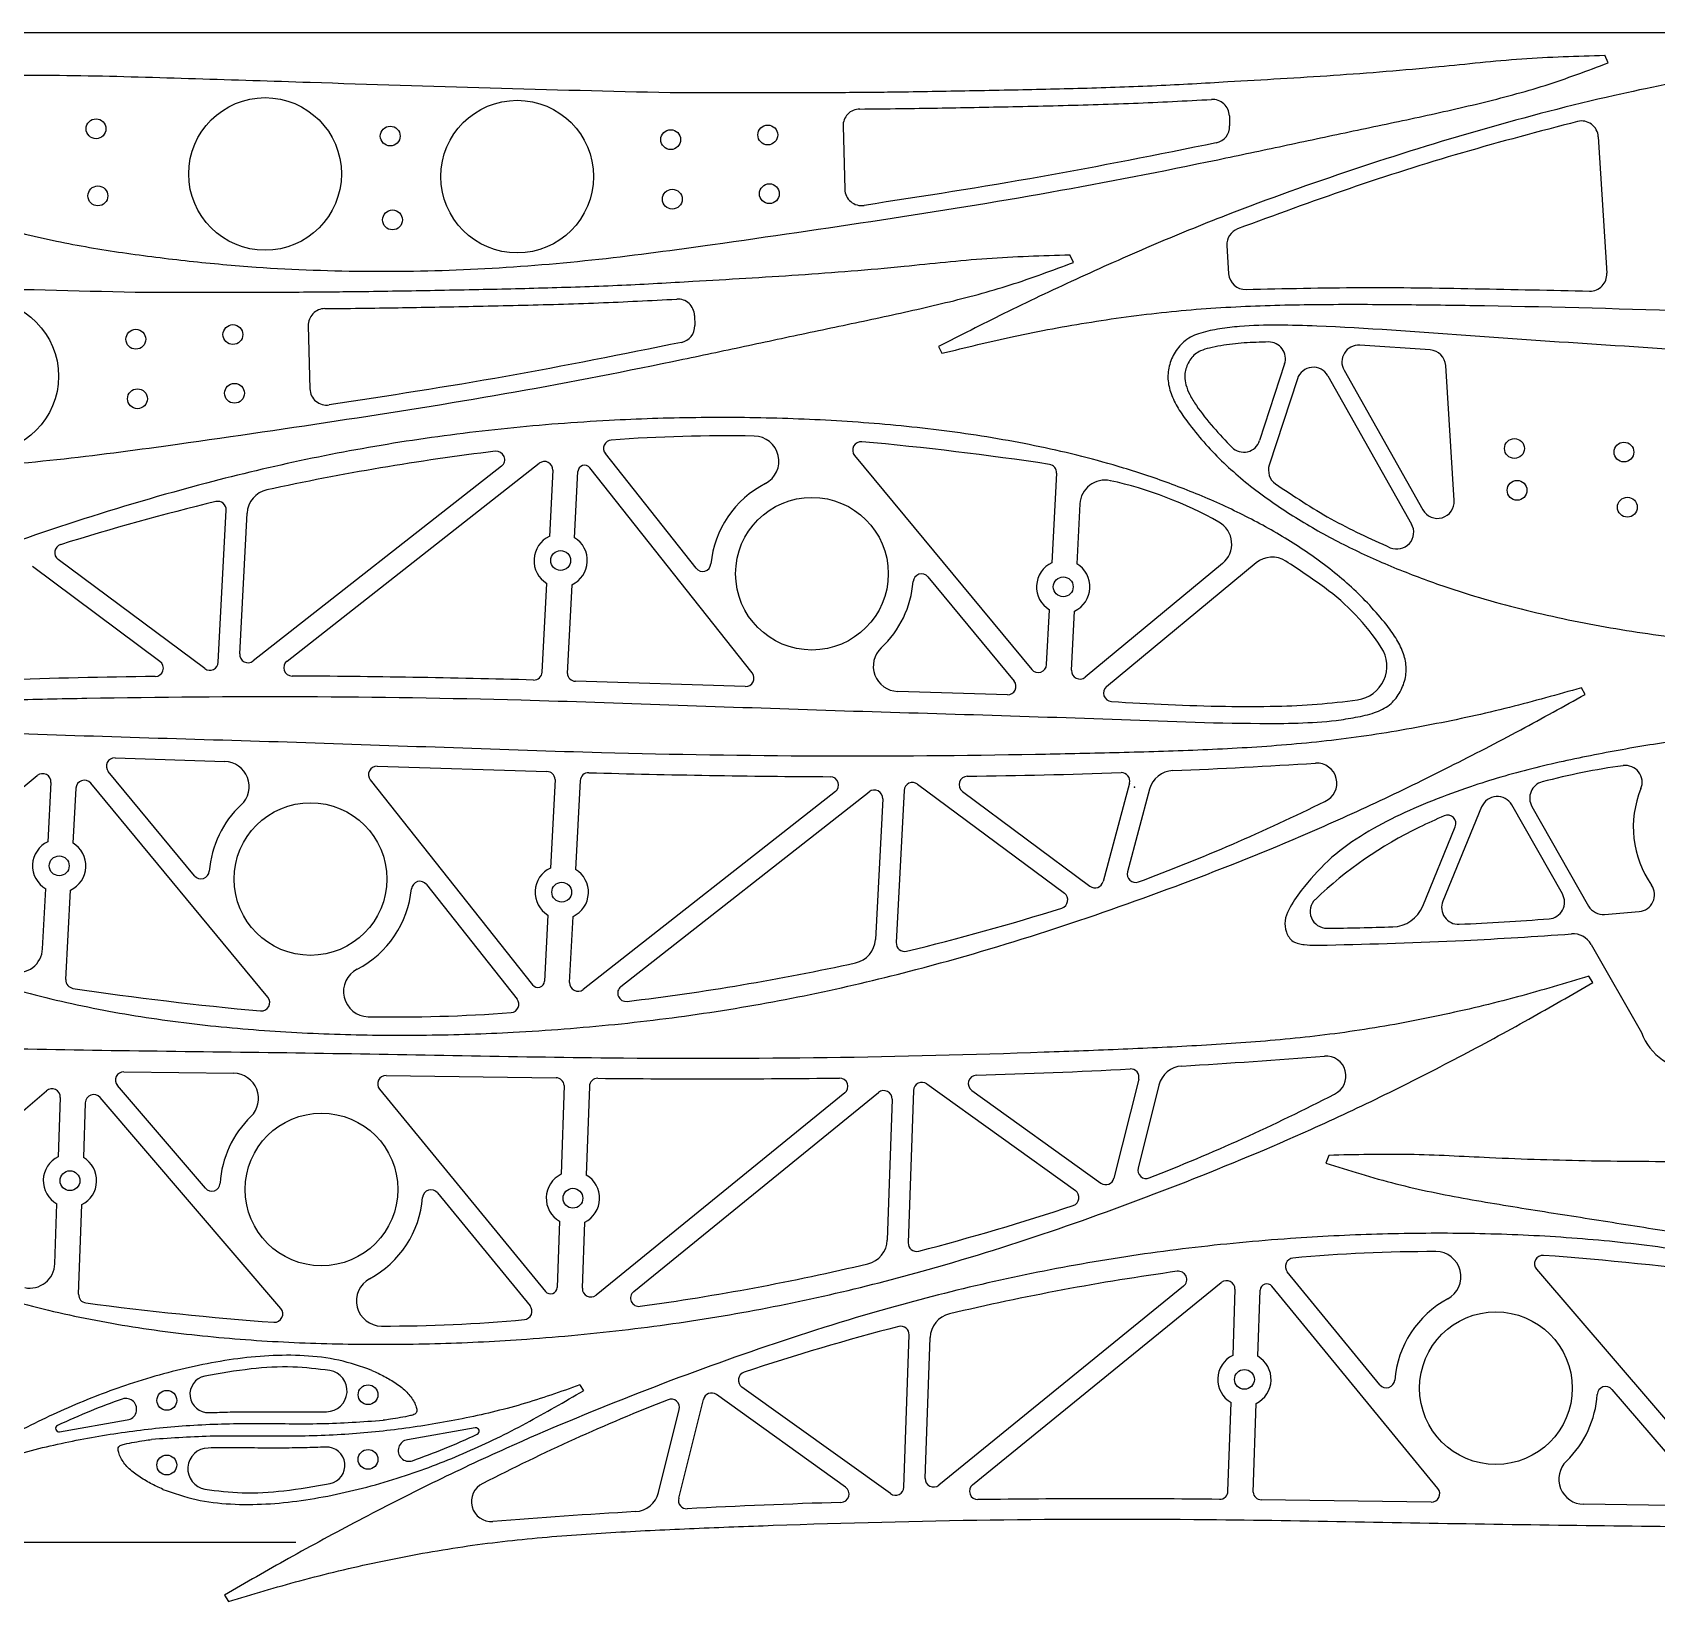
# Model space of a CAD drawing. Header units: inches. Extents: x -12 to 12, y -32.1 to 4.5.
# Drawn here: x -6.57 to 3.11, y -4.85 to 4.5 of the extents above; entities that cross this region are included whole.
import ezdxf

# ---------------------------------------------------------------- set-up
doc = ezdxf.new("R2010")
doc.units = ezdxf.units.IN
doc.header["$MEASUREMENT"] = 0
doc.header["$PDSIZE"] = -1

msp = doc.modelspace()

# ---------------------------------------------------------------- linework, layer by layer
at = {"color": 7, "linetype": 'Continuous'}
for p, q in [((-12, 4.5), (12, 4.5)), ((-12, 4.5), (12, 4.5)), ((-12, -4.5), (-5, -4.5))]:
    msp.add_line(p, q, dxfattribs=at)
at = {"color": 7, "linetype": 'Continuous', "lineweight": 25}
for p, q in [((2.8246, 4.3191), (2.8036, 4.3644)), ((0.5655, 4.0034), (0.5671, 3.9425)), ((-1.7374, 3.9409), (-1.7272, 3.5653)), ((2.7649, 3.8786), (2.8155, 3.0642)), ((0.5509, 3.2296), (0.5613, 3.0615)), ((-0.3638, 3.1291), (-0.3848, 3.1745)), ((-2.623, 2.8134), (-2.6213, 2.7525)), ((-4.9258, 2.751), (-4.9156, 2.3753)), ((-1.1689, 2.6271), (-1.1477, 2.5872)), ((1.7624, 2.6076), (1.3423, 2.6352)), ((0.8947, 2.5237), (0.7458, 2.0668)), ((0.9709, 2.4348), (0.8036, 1.9212)), ((1.1531, 2.4529), (1.6514, 1.5694)), ((1.2491, 2.4863), (1.7185, 1.654)), ((1.9054, 1.7093), (1.8553, 2.514)), ((-2.614, 1.3058), (-3.1543, 1.989)), ((-1.6685, 1.9781), (-0.6127, 0.7024)), ((-3.7735, 1.9142), (-5.2535, 0.7532)), ((-5.052, 0.7524), (-3.5485, 1.9318)), ((-3.4677, 1.8898), (-3.4883, 1.4958)), ((-3.3386, 1.4879), (-3.3179, 1.882)), ((-2.2794, 0.6813), (-3.2469, 1.9046)), ((-0.4645, 1.873), (-0.4925, 1.3387)), ((-5.4621, 0.745), (-5.4145, 1.6519)), ((-0.3259, 1.6891), (-0.3446, 1.3321)), ((-5.3343, 0.7951), (-5.2903, 1.6341)), ((-5.5418, 0.7075), (-6.417, 1.3586)), ((-5.8093, 0.7507), (-6.5694, 1.3161)), ((0.5254, 1.3346), (-0.294, 0.6564)), ((0.7249, 1.3375), (-0.1665, 0.5997)), ((-3.5307, 0.6868), (-3.503, 1.2156)), ((-3.381, 0.6789), (-3.3532, 1.2078)), ((-1.2313, 1.2539), (-0.7175, 0.633)), ((-0.5243, 0.7317), (-0.5071, 1.0586)), ((-0.3759, 0.6976), (-0.3573, 1.0508)), ((-2.3202, 0.6003), (-3.3326, 0.6322)), ((2.6865, 0.5537), (2.6639, 0.5928)), ((-0.7576, 0.5512), (-1.412, 0.5718)), ((-6.0774, 0.175), (-5.423, 0.1544)), ((-4.5149, 0.1258), (-3.5024, 0.094)), ((-7.3604, -0.6085), (-6.541, 0.0697)), ((-6.4592, 0.0286), (-6.4777, -0.3246)), ((-5.1666, -1.252), (-6.2223, 0.0237)), ((-5.6037, -0.5277), (-6.1175, 0.0931)), ((-4.5557, 0.0448), (-3.5881, -1.1784)), ((-3.4541, 0.0472), (-3.4818, -0.4816)), ((-3.3043, 0.0394), (-3.332, -0.4895)), ((-1.2932, 0.0186), (-0.418, -0.6324)), ((-0.0298, 0.0243), (-0.1875, -0.5628)), ((-6.3108, -0.0055), (-6.3279, -0.3325)), ((-1.7831, -0.0262), (-3.2866, -1.2056)), ((-3.0616, -1.188), (-1.5816, -0.027)), ((-1.5008, -0.069), (-1.5448, -0.908)), ((-1.373, -0.0189), (-1.4205, -0.9258)), ((-1.0258, -0.0245), (-0.2656, -0.59)), ((0.0899, -0.0119), (-0.0424, -0.5046)), ((2.0695, -0.1166), (1.8383, -0.679)), ((2.5507, -0.6353), (2.2488, -0.1052)), ((2.3691, -0.1142), (2.7072, -0.708)), ((1.718, -0.7085), (1.9125, -0.2355)), ((-4.2211, -0.5797), (-3.6807, -1.2629)), ((-6.5091, -0.9629), (-6.4904, -0.6059)), ((-6.3706, -1.1468), (-6.3426, -0.6126)), ((-3.4965, -0.7618), (-3.5171, -1.1558)), ((-3.3674, -1.1637), (-3.3467, -0.7696)), ((2.8023, -0.7582), (3.0085, -0.7412)), ((2.7225, -0.9372), (3.0218, -1.4628)), ((2.7316, -1.1647), (2.7083, -1.126)), ((-6.0244, -1.6963), (-5.3698, -1.7054)), ((-4.4613, -1.7182), (-3.4484, -1.7323)), ((0.0249, -1.7413), (-0.1225, -2.3312)), ((-7.2936, -2.502), (-6.4861, -1.8096)), ((-5.5385, -2.3906), (-6.0631, -1.7788)), ((-4.5006, -1.7998), (-3.5119, -3.006)), ((-3.3993, -1.7782), (-3.4177, -2.3075)), ((-3.2494, -1.7835), (-3.2678, -2.3127)), ((-1.7272, -1.8225), (-3.2099, -3.0279)), ((-2.9853, -3.0064), (-1.5257, -1.8198)), ((-1.3173, -1.808), (-1.349, -2.7156)), ((-1.2382, -1.7691), (-0.3518, -2.4048)), ((-0.9701, -1.8076), (-0.2002, -2.3597)), ((0.1452, -1.7755), (0.0215, -2.2704)), ((-6.4036, -1.8493), (-6.4159, -2.2028)), ((-6.2546, -1.8808), (-6.266, -2.208)), ((-5.0888, -3.1071), (-6.1667, -1.85)), ((-1.4442, -1.8603), (-1.4736, -2.7)), ((1.1584, -2.1946), (1.1398, -2.241)), ((-4.1552, -2.4184), (-3.603, -3.0921)), ((-6.4362, -2.8415), (-6.4237, -2.4843)), ((-6.2945, -3.023), (-6.2758, -2.4884)), ((-3.4275, -2.5878), (-3.4413, -2.9822)), ((-3.2914, -2.9874), (-3.2776, -2.5931)), ((1.4628, -3.5622), (0.9106, -2.8886)), ((2.3964, -2.8736), (3.4743, -4.1306)), ((0.2929, -2.9742), (-1.1666, -4.1609)), ((-0.9652, -4.1582), (0.5175, -2.9527)), ((0.599, -2.9933), (0.5852, -3.3876)), ((0.7352, -3.3928), (0.7489, -2.9985)), ((1.8083, -4.1808), (0.8195, -2.9746)), ((-1.3751, -4.1727), (-1.3434, -3.2651)), ((-1.2482, -4.1203), (-1.2188, -3.2807)), ((-3.3062, -3.5634), (-3.2853, -3.5976)), ((-1.4542, -4.2116), (-2.3406, -3.5759)), ((-2.7173, -4.2393), (-2.5699, -3.6495)), ((-1.7223, -4.1731), (-2.4922, -3.621)), ((0.557, -4.1972), (0.5755, -3.668)), ((0.7069, -4.2024), (0.7254, -3.6732)), ((2.8461, -3.5901), (3.3707, -4.2019)), ((-6.4075, -3.8426), (-6.0041, -3.7721)), ((-2.8376, -4.2052), (-2.7139, -3.7103)), ((-3.9302, -3.82), (-4.3336, -3.8905)), ((1.7689, -4.2625), (0.756, -4.2483)), ((3.332, -4.2844), (2.6774, -4.2752)), ((-5.4239, -4.816), (-5.4007, -4.8547))]:
    msp.add_line(p, q, dxfattribs=at)
for centre, radius in [((-5.1828, 3.6565), 0.455), ((-3.6799, 3.6406), 0.455), ((-6.1905, 3.9258), 0.0591), ((-4.4368, 3.8825), 0.0591), ((-2.7649, 3.8611), 0.0591), ((-2.1861, 3.8889), 0.0591), ((-6.1796, 3.5258), 0.0591), ((-2.1766, 3.5389), 0.0591), ((-2.7552, 3.5061), 0.0591), ((-4.4232, 3.3826), 0.0591), ((-6.8684, 2.4506), 0.455), ((-5.9533, 2.6711), 0.0591), ((-5.3746, 2.6989), 0.0591), ((-5.9436, 2.3161), 0.0591), ((-5.365, 2.3489), 0.0591), ((2.265, 2.0198), 0.0591), ((2.9176, 1.9984), 0.0591), ((2.2805, 1.7703), 0.0591), ((-1.9228, 1.2733), 0.455), ((2.938, 1.6697), 0.0591), ((-3.4208, 1.3518), 0.0591), ((-0.4249, 1.1948), 0.0591), ((-4.9122, -0.5471), 0.455), ((-6.4101, -0.4686), 0.0591), ((-3.4143, -0.6256), 0.0591), ((-4.8468, -2.3979), 0.455), ((-6.3459, -2.3456), 0.0591), ((-3.3477, -2.4503), 0.0591), ((2.1544, -3.5828), 0.455), ((0.6553, -3.5304), 0.0591), ((-4.5689, -3.6219), 0.0591), ((-5.7685, -3.6552), 0.0591), ((-4.5692, -4.0074), 0.0591), ((-5.7688, -4.0407), 0.0591)]:
    msp.add_circle(centre, radius, dxfattribs=at)
for centre, radius, start, end in [((0.4655, 4.0006), 0.1, 1.55767, 93.467), ((-1.6374, 3.9436), 0.1, 90.48577, 181.55767), ((2.6651, 3.8724), 0.1, 3.55767, 103.84989), ((0.4671, 3.9398), 0.1, 281.79526, 1.55767), ((-1.6272, 3.568), 0.1, 181.55767, 278.55829), ((0.6507, 3.2358), 0.1, 111.08123, 183.55767), ((0.6611, 3.0677), 0.1, 183.55767, 272.52301), ((2.7157, 3.058), 0.1, 268.48902, 3.55767), ((-2.7229, 2.8107), 0.1, 1.55767, 93.467), ((-4.8258, 2.7537), 0.1, 90.48577, 181.55767), ((-2.7213, 2.7498), 0.1, 281.79526, 1.55767), ((0.7996, 2.5547), 0.1, 341.95308, 90.81623), ((1.3362, 2.5354), 0.1, 86.48571, 209.4208), ((1.7555, 2.5078), 0.1, 3.55767, 86.09032), ((1.066, 2.4038), 0.1, 29.4208, 161.95308), ((-4.8156, 2.378), 0.1, 181.55767, 278.55829), ((-3.1151, 2.02), 0.05, 94.2698, 218.34319), ((-2.4347, -7.0933), 9.1887, 88.95343, 94.2698), ((-2.2696, 1.9439), 0.15, 297.34342, 88.95343), ((-1.63, 2.01), 0.05, 84.77734, 219.61133), ((-3.4094, -17.457), 19.5982, 81.48353, 84.77734), ((0.6507, 2.0978), 0.1, 225.28593, 341.95308), ((-2.0613, -12.4857), 14.594, 96.88305, 102.30873), ((-3.8043, 1.9535), 0.05, 308.11231, 96.88305), ((-3.5176, 1.8924), 0.05, 357, 128.11231), ((-3.2781, 1.8799), 0.0398, 38.34319, 177), ((-0.5144, 1.8756), 0.05, 357, 81.48353), ((0.8986, 1.8902), 0.1, 161.95308, 234.11256), ((-5.1405, 1.6263), 0.15, 102.30873, 177), ((-1.9228, 1.2733), 0.605, 117.34342, 174.42735), ((-0.1761, 1.6812), 0.15, 77.66776, 177), ((-0.6424, -0.4515), 2.333, 60.58525, 77.66776), ((-2.2254, -11.818), 13.9064, 103.51858, 107.47885), ((-5.4645, 1.6546), 0.05, 357, 103.51858), ((1.8056, 1.7031), 0.1, 209.4208, 3.55767), ((0.4298, 1.4502), 0.15, 309.61133, 60.58525), ((1.5643, 1.5203), 0.1, 246.72927, 29.4208), ((-3.4208, 1.3518), 0.1591, 115.13396, 238.86604), ((-3.4208, 1.3518), 0.1591, 295.13396, 58.86604), ((-6.3872, 1.3987), 0.05, 107.47885, 233.35489), ((0.8206, 1.2219), 0.15, 57.36439, 129.61133), ((-2.5748, 1.3369), 0.05, 218.34319, 354.42735), ((-1.2699, 1.222), 0.05, 39.61133, 175.50942), ((-0.4249, 1.1948), 0.1591, 115.13396, 238.86604), ((-0.4249, 1.1948), 0.1591, 295.13396, 59.69676), ((-1.5596, -2.4947), 4.5634, 53.84659, 57.36439), ((-1.9228, 1.2733), 0.605, 313.06674, 355.50942), ((0.3211, 0.0793), 1.3756, 33.27972, 53.84659), ((-5.2843, 0.7925), 0.05, 177, 308.11231), ((-1.4073, 0.7217), 0.15, 133.06674, 268.19777), ((1.3013, 0.7227), 0.203, 277.79018, 33.27972), ((-5.8391, 0.7105), 0.05, 270.72772, 53.35489), ((-5.512, 0.7476), 0.05, 233.35489, 357), ((-5.0211, 0.713), 0.05, 128.11231, 269.67771), ((-3.5807, 0.6894), 0.05, 268.44293, 357), ((-3.3311, 0.6822), 0.05, 183.69819, 268.19777), ((-2.3186, 0.6503), 0.05, 268.19777, 38.34319), ((-0.5742, 0.7343), 0.05, 219.61133, 357), ((-0.3259, 0.695), 0.05, 177, 309.61133), ((-5.3061, -41.2528), 41.9168, 90.72772, 91.98118), ((-5.3971, -66.1339), 66.798, 88.442931, 89.677712), ((-0.7561, 0.6011), 0.05, 268.19777, 39.61133), ((-0.1346, 0.5612), 0.05, 129.61133, 266.15369), ((0.7873, 14.2736), 13.7933, 266.15369, 268.97921), ((0.7497, 4.7548), 4.2727, 271.31572, 277.79018), ((0.6754, 7.9921), 7.5108, 268.97921, 271.31572), ((-6.079, 0.125), 0.05, 88.19777, 219.61133), ((-5.4278, 0.0045), 0.15, 313.06674, 88.19777), ((-4.5165, 0.0758), 0.05, 88.19777, 218.34319), ((0.2347, -0.0508), 0.15, 92.4029, 164.96939), ((-1.529, 41.979), 41.9168, 272.4029, 273.56782), ((1.0869, 0.0246), 0.1191, 294.0509, 93.56782), ((3.4766, -3.9289), 4.0966, 97.91427, 104.7963), ((2.9263, 0.0297), 0.1, 337.6697, 97.91427), ((-6.5091, 0.0312), 0.05, 357, 129.61133), ((-6.2608, -0.0082), 0.05, 39.61133, 177), ((-3.504, 0.044), 0.05, 3.69819, 88.19777), ((-3.2544, 0.0367), 0.05, 88.44293, 177), ((-1.4379, 66.86), 66.798, 268.442931, 269.677712), ((-1.814, 0.0131), 0.05, 308.11231, 89.67771), ((-1.3231, -0.0215), 0.05, 53.35489, 177), ((-0.9959, 0.0156), 0.05, 90.72772, 233.35489), ((-1.529, 41.979), 41.9168, 270.72772, 271.98118), ((-0.0781, 0.0373), 0.05, 344.96939, 91.98118), ((2.456, -0.0648), 0.1, 104.7963, 209.65542), ((-1.5507, -0.0664), 0.05, 357, 128.11231), ((-4.0881, 10.4863), 11.7908, 290.40772, 296.29706), ((2.1619, -0.1547), 0.1, 29.65542, 157.65542), ((3.5785, -0.2382), 0.605, 157.6697, 214.90136), ((-4.9122, -0.5471), 0.605, 133.06674, 175.50942), ((3.4766, -3.9289), 4.0966, 113.45093, 115.72186), ((1.8662, -0.2165), 0.05, 337.65542, 113.45093), ((2.7458, -2.4118), 2.4127, 115.72186, 133.73009), ((-6.4101, -0.4686), 0.1591, 115.13396, 239.69676), ((-6.4101, -0.4686), 0.1591, 295.13396, 58.86604), ((-3.4143, -0.6256), 0.1591, 115.13396, 238.86604), ((-5.5652, -0.4958), 0.05, 219.61133, 355.50942), ((-4.2603, -0.6107), 0.05, 38.34319, 174.42735), ((-3.4143, -0.6256), 0.1591, 295.13396, 58.86604), ((-0.2358, -0.5499), 0.05, 233.35489, 344.96939), ((0.0059, -0.5176), 0.05, 164.96939, 290.40772), ((-4.9122, -0.5471), 0.605, 297.34342, 354.42735), ((-0.4479, -0.6725), 0.05, 287.47885, 53.35489), ((1.1471, -0.7406), 0.1, 133.73009, 270.69313), ((2.4638, -0.6848), 0.1, 274.16207, 29.65542), ((3.0003, -0.6415), 0.1, 274.72006, 34.90136), ((-4.6097, 12.5441), 13.9064, 283.51858, 287.47885), ((1.5331, -0.6325), 0.2, 271.71698, 337.65542), ((1.9308, -0.717), 0.1, 157.65542, 272.75668), ((2.7941, -0.6586), 0.1, 209.65542, 274.72006), ((0.8838, 21.0273), 21.8695, 270.69313, 271.71698), ((0.8838, 21.0273), 21.8695, 272.75668, 274.16207), ((-6.6589, -0.9551), 0.15, 257.66776, 357), ((-1.6946, -0.9001), 0.15, 282.30873, 357), ((-1.3706, -0.9284), 0.05, 177, 283.51858), ((2.6139, -0.999), 0.125, 29.65542, 94.31231), ((-4.7737, 13.2119), 14.594, 276.88305, 282.30873), ((-6.3207, -1.1494), 0.05, 177, 261.48353), ((-4.5654, -1.2178), 0.15, 117.34342, 268.95343), ((-3.5569, -1.1537), 0.0398, 218.34319, 357), ((-3.4257, 18.1832), 19.5982, 261.48353, 264.77734), ((-5.2051, -1.2838), 0.05, 264.77734, 39.61133), ((-3.3174, -1.1663), 0.05, 177, 308.11231), ((-3.0307, -1.2274), 0.05, 128.11231, 276.88305), ((-4.4003, 7.8194), 9.1887, 268.95343, 274.2698), ((-3.7199, -1.2939), 0.05, 274.2698, 38.34319), ((3.3435, -1.3435), 0.3431, 200.34458, 339.65542), ((-2.2062, 40.1808), 41.9168, 273.4029, 274.56782), ((1.1415, -1.7216), 0.1191, 295.0509, 94.56782), ((-6.0251, -1.7463), 0.05, 89.19777, 220.61133), ((-5.3719, -1.8554), 0.15, 314.06674, 89.19777), ((-4.462, -1.7681), 0.05, 89.19777, 219.34319), ((-3.4491, -1.7823), 0.05, 4.69819, 89.19777), ((-3.1994, -1.7852), 0.05, 89.44293, 178), ((-2.5495, 65.0596), 66.798, 269.442931, 270.677712), ((-1.7588, -1.7837), 0.05, 309.11231, 90.67771), ((-0.9409, -1.7669), 0.05, 91.72772, 234.35489), ((-2.2062, 40.1808), 41.9168, 271.72772, 272.98118), ((-0.0236, -1.7292), 0.05, 345.96939, 92.98118), ((0.2907, -1.8118), 0.15, 93.4029, 165.96939), ((-6.4535, -1.8476), 0.05, 358, 130.61133), ((-6.2046, -1.8826), 0.05, 40.61133, 178), ((-1.4942, -1.8586), 0.05, 358, 129.11231), ((-1.2674, -1.8097), 0.05, 54.35489, 178), ((-4.2154, 8.6482), 11.7908, 291.40772, 297.29706), ((-4.8468, -2.3979), 0.605, 134.06674, 176.50942), ((-6.3459, -2.3456), 0.1591, 116.13396, 240.69676), ((-6.3459, -2.3456), 0.1591, 296.13396, 59.86604), ((-3.3477, -2.4503), 0.1591, 116.13396, 239.86604), ((-3.3477, -2.4503), 0.1591, 296.13396, 59.86604), ((0.07, -2.2825), 0.05, 165.96939, 291.40772), ((-5.5006, -2.358), 0.05, 220.61133, 356.50942), ((-4.1939, -2.4501), 0.05, 39.34319, 175.42735), ((-0.3809, -2.4454), 0.05, 288.47885, 54.35489), ((-0.171, -2.3191), 0.05, 234.35489, 345.96939), ((-4.8468, -2.3979), 0.605, 298.34342, 355.42735), ((-4.7728, 10.6966), 13.9064, 284.51858, 288.47885), ((-1.6235, -2.6947), 0.15, 283.30873, 358), ((-1.2991, -2.7173), 0.05, 178, 284.51858), ((0.9493, -2.8569), 0.05, 95.2698, 219.34319), ((1.7886, -11.957), 9.1887, 89.95343, 95.2698), ((1.7959, -2.9183), 0.15, 298.34342, 89.95343), ((2.4344, -2.841), 0.05, 85.77734, 220.61133), ((0.995, -22.3362), 19.5982, 82.48353, 85.77734), ((-6.5861, -2.8363), 0.15, 258.66776, 358), ((-4.9485, 11.3614), 14.594, 277.88305, 283.30873), ((2.2561, -17.3421), 14.594, 97.88305, 103.30873), ((0.2613, -2.9355), 0.05, 309.11231, 97.88305), ((-4.4883, -3.0624), 0.15, 118.34342, 269.95343), ((-3.4811, -2.9808), 0.0398, 219.34319, 358), ((-3.2414, -2.9891), 0.05, 178, 309.11231), ((0.549, -2.9915), 0.05, 358, 129.11231), ((0.7887, -2.9999), 0.0398, 39.34319, 178), ((-6.2445, -3.0247), 0.05, 178, 262.48353), ((-3.6874, 16.3555), 19.5982, 262.48353, 265.77734), ((-3.6416, -3.1238), 0.05, 275.2698, 39.34319), ((-2.9537, -3.0452), 0.05, 129.11231, 277.88305), ((2.1544, -3.5828), 0.605, 118.34342, 175.42735), ((-5.1268, -3.1396), 0.05, 265.77734, 40.61133), ((-4.481, 5.9763), 9.1887, 269.95343, 275.2698), ((-1.0689, -3.2859), 0.15, 103.30873, 178), ((2.0804, -16.6773), 13.9064, 104.51858, 108.47885), ((-1.3933, -3.2633), 0.05, 358, 104.51858), ((0.6553, -3.5304), 0.1591, 116.13396, 239.86604), ((-4.8179, -3.5993), 0.1238, 270.92846, 80.05933), ((0.6553, -3.5304), 0.1591, 296.13396, 59.86604), ((-5.5211, -3.6188), 0.1097, 101.47849, 272.41313), ((-2.3115, -3.5353), 0.05, 108.47885, 234.35489), ((1.5015, -3.5305), 0.05, 219.34319, 355.42735), ((2.8082, -3.6226), 0.05, 40.61133, 176.50942), ((-6.0128, -3.7082), 0.0645, 277.73853, 109.33972), ((1.523, -14.6289), 11.7908, 111.40772, 117.29706), ((-2.7624, -3.6981), 0.05, 345.96939, 111.40772), ((-2.5214, -3.6616), 0.05, 54.35489, 165.96939), ((2.1544, -3.5828), 0.605, 314.06674, 356.50942), ((-6.4117, -3.823), 0.02, 114.86519, 282.15589), ((-3.926, -3.8395), 0.02, 294.86519, 102.15589), ((-5.5198, -4.0632), 0.1238, 90.92846, 260.05933), ((-4.8166, -4.0438), 0.1097, 281.47849, 92.41313), ((-4.3249, -3.9544), 0.0645, 97.73853, 289.33972), ((2.6795, -4.1252), 0.15, 134.06674, 269.19777), ((-3.8339, -4.259), 0.1191, 115.0509, 274.56782), ((-1.1982, -4.1221), 0.05, 178, 309.11231), ((-0.9336, -4.197), 0.05, 129.11231, 270.67771), ((-2.9831, -4.1688), 0.15, 273.4029, 345.96939), ((-2.6688, -4.2514), 0.05, 165.96939, 272.98118), ((-1.7514, -4.2137), 0.05, 271.72772, 54.35489), ((-1.425, -4.1709), 0.05, 234.35489, 358), ((-0.1429, -71.0403), 66.798, 89.442931, 90.677712), ((0.507, -4.1954), 0.05, 269.44293, 358), ((0.7567, -4.1983), 0.05, 184.69819, 269.19777), ((1.7696, -4.2125), 0.05, 269.19777, 39.34319), ((-0.4862, -46.1614), 41.9168, 93.4029, 94.56782), ((-0.4862, -46.1614), 41.9168, 91.72772, 92.98118)]:
    msp.add_arc(centre, radius, start, end, dxfattribs=at)
for points, knots in [([(-1.1477, 2.5872), (-1.0056, 2.6221), (-0.7109, 2.6944), (-0.2544, 2.7779), (0.2168, 2.8414), (0.6894, 2.8725), (1.1568, 2.8807), (1.6219, 2.8783), (2.3592, 2.8685), (3.3689, 2.8424), (4.5196, 2.7848), (5.5388, 2.7146), (6.4282, 2.6509), (7.3179, 2.5941), (8.207, 2.5346), (8.8765, 2.4832), (9.3268, 2.4691), (9.5205, 2.4735), (9.6744, 2.4922), (9.7853, 2.5127), (9.8824, 2.5551), (9.9446, 2.6301), (9.981, 2.7133), (9.9882, 2.8046), (9.963, 2.894), (9.9171, 2.9806), (9.8171, 3.1189), (9.6563, 3.2983), (9.4173, 3.4937), (9.1588, 3.6624), (8.8856, 3.8082), (8.6019, 3.9334), (8.2473, 4.0636), (7.8183, 4.1846), (7.315, 4.2855), (6.8057, 4.3551), (6.2932, 4.3987), (5.779, 4.4199), (5.2337, 4.4199), (4.6583, 4.3948), (4.0545, 4.3382), (3.4547, 4.2494), (2.7937, 4.1155), (2.0758, 3.9289), (1.3048, 3.6879), (0.6458, 3.4535), (0.0958, 3.229), (-0.346, 3.0315), (-0.7687, 2.8314), (-1.0393, 2.6932), (-1.1689, 2.6271)], [0, 0, 0, 0, 0.018826, 0.039038, 0.059694, 0.079976, 0.099943, 0.119841, 0.139819, 0.194838, 0.2498, 0.288066, 0.326302, 0.36454, 0.402791, 0.440974, 0.450927, 0.460763, 0.465859, 0.470866, 0.475275, 0.479136, 0.483093, 0.486825, 0.490659, 0.494882, 0.499387, 0.512591, 0.525744, 0.539003, 0.552254, 0.565554, 0.578871, 0.600836, 0.622839, 0.644878, 0.666941, 0.689013, 0.711081, 0.737094, 0.763097, 0.789082, 0.815088, 0.849843, 0.88448, 0.919011, 0.939821, 0.960907, 0.981274, 1, 1, 1, 1]), ([(0.5559, 4.2069), (0.7659, 4.2189), (1.1859, 4.2429), (1.7701, 4.2888), (2.3078, 4.35), (2.6383, 4.3596), (2.8036, 4.3644)], [0, 0, 0, 0, 0.2800128, 0.5600038, 0.7800057, 1, 1, 1, 1]), ([(-7.7842, 3.8978), (-7.7348, 3.8442), (-7.636, 3.7368), (-7.4547, 3.6125), (-7.2601, 3.5127), (-7.0567, 3.4322), (-6.8496, 3.3623), (-6.6393, 3.3033), (-6.3673, 3.241), (-6.0322, 3.1846), (-5.6349, 3.1352), (-5.1426, 3.09), (-4.5544, 3.0699), (-3.8722, 3.0856), (-3.1921, 3.1428), (-2.405, 3.2502), (-1.5081, 3.3814), (-0.5022, 3.5416), (0.295, 3.6983), (0.888, 3.8242), (1.2795, 3.9082), (1.6717, 3.9896), (2.0625, 4.0766), (2.45, 4.1783), (2.6997, 4.2721), (2.8246, 4.3191)], [0, 0, 0, 0, 0.019985, 0.039991, 0.059992, 0.080036, 0.100054, 0.120049, 0.140039, 0.176715, 0.213405, 0.250064, 0.31255, 0.375056, 0.437529, 0.500033, 0.593361, 0.686689, 0.779968, 0.816622, 0.853304, 0.890023, 0.926723, 0.96335, 1, 1, 1, 1]), ([(-7.6464, 4.2312), (-7.4187, 4.2365), (-6.9634, 4.2471), (-6.2801, 4.2462), (-5.5972, 4.2254), (-4.7842, 4.1991), (-3.8413, 4.1678), (-3.1258, 4.1507), (-2.768, 4.1422)], [0, 0, 0, 0, 0.140006, 0.279996, 0.419999, 0.560002, 0.780006, 1, 1, 1, 1]), ([(-2.768, 4.1422), (-2.6652, 4.1419), (-2.4739, 4.1414), (-2.2061, 4.1412), (-1.9748, 4.1417), (-1.7736, 4.1426), (-1.5963, 4.1439), (-1.4098, 4.146), (-1.2073, 4.149), (-0.9791, 4.1532), (-0.6804, 4.1588), (-0.3083, 4.1676), (0.1266, 4.1816), (0.415, 4.1986), (0.5559, 4.2069)], [0, 0, 0, 0, 0.0927393, 0.1726418, 0.2415899, 0.3014662, 0.3541532, 0.4015332, 0.4697927, 0.5368781, 0.6074088, 0.7393772, 0.8727124, 1, 1, 1, 1]), ([(-1.6383, 4.0436), (-1.5571, 4.0444), (-1.4025, 4.046), (-1.1748, 4.0496), (-0.9515, 4.0536), (-0.7218, 4.058), (-0.4054, 4.0651), (-0.0106, 4.076), (0.3042, 4.0924), (0.4594, 4.1005)], [0, 0, 0, 0, 0.116078, 0.220989, 0.325492, 0.435412, 0.549399, 0.777795, 1, 1, 1, 1]), ([(2.6411, 3.9695), (2.4119, 3.9092), (1.9542, 3.7887), (1.2784, 3.5737), (0.8357, 3.4106), (0.6147, 3.3291)], [0, 0, 0, 0, 0.3344125, 0.6677053, 1, 1, 1, 1]), ([(0.4876, 3.8419), (0.1392, 3.7717), (-0.5579, 3.6313), (-1.2607, 3.5232), (-1.6123, 3.4691)], [0, 0, 0, 0, 0.499724, 1, 1, 1, 1]), ([(-10.9726, 2.7079), (-10.9233, 2.6542), (-10.8244, 2.5468), (-10.6431, 2.4226), (-10.4485, 2.3228), (-10.2451, 2.2422), (-10.038, 2.1723), (-9.8277, 2.1134), (-9.5558, 2.051), (-9.2206, 1.9946), (-8.8233, 1.9452), (-8.3311, 1.9001), (-7.7428, 1.8799), (-7.0606, 1.8957), (-6.3805, 1.9529), (-5.5934, 2.0602), (-4.6965, 2.1915), (-3.6906, 2.3517), (-2.8934, 2.5083), (-2.3004, 2.6343), (-1.909, 2.7183), (-1.5167, 2.7996), (-1.126, 2.8866), (-0.7385, 2.9884), (-0.4887, 3.0822), (-0.3638, 3.1291)], [0, 0, 0, 0, 0.019985, 0.039991, 0.059992, 0.080036, 0.100054, 0.120049, 0.140039, 0.176715, 0.213405, 0.250064, 0.31255, 0.375056, 0.437529, 0.500033, 0.593361, 0.686689, 0.779968, 0.816622, 0.853304, 0.890023, 0.926723, 0.96335, 1, 1, 1, 1]), ([(-2.6326, 3.0169), (-2.4226, 3.0289), (-2.0025, 3.053), (-1.4184, 3.0988), (-0.8806, 3.16), (-0.5501, 3.1697), (-0.3848, 3.1745)], [0, 0, 0, 0, 0.2800128, 0.5600038, 0.7800057, 1, 1, 1, 1]), ([(-10.8348, 3.0412), (-10.6071, 3.0465), (-10.1518, 3.0572), (-9.4685, 3.0563), (-8.7856, 3.0355), (-7.9727, 3.0091), (-7.0297, 2.9778), (-6.3142, 2.9607), (-5.9564, 2.9522)], [0, 0, 0, 0, 0.140006, 0.279996, 0.419999, 0.560002, 0.780006, 1, 1, 1, 1]), ([(-5.9564, 2.9522), (-5.8536, 2.9519), (-5.6623, 2.9514), (-5.3945, 2.9513), (-5.1632, 2.9517), (-4.962, 2.9526), (-4.7848, 2.954), (-4.5982, 2.956), (-4.3957, 2.9591), (-4.1676, 2.9632), (-3.8688, 2.9688), (-3.4967, 2.9776), (-3.0618, 2.9916), (-2.7734, 3.0086), (-2.6326, 3.0169)], [0, 0, 0, 0, 0.0927393, 0.1726418, 0.2415899, 0.3014662, 0.3541532, 0.4015332, 0.4697927, 0.5368781, 0.6074088, 0.7393772, 0.8727124, 1, 1, 1, 1]), ([(-4.8267, 2.8537), (-4.7455, 2.8545), (-4.5909, 2.856), (-4.3632, 2.8596), (-4.1399, 2.8637), (-3.9102, 2.868), (-3.5939, 2.8752), (-3.199, 2.886), (-2.8842, 2.9024), (-2.729, 2.9105)], [0, 0, 0, 0, 0.116078, 0.220989, 0.325492, 0.435412, 0.549399, 0.777795, 1, 1, 1, 1]), ([(0.6655, 2.9678), (0.8935, 2.9731), (1.3484, 2.9835), (2.031, 2.9734), (2.4855, 2.9632), (2.7131, 2.958)], [0, 0, 0, 0, 0.334001, 0.666514, 1, 1, 1, 1]), ([(11.3312, 2.639), (11.189, 2.6041), (10.8944, 2.5318), (10.4378, 2.4483), (9.9666, 2.3848), (9.494, 2.3537), (9.0266, 2.3455), (8.5616, 2.348), (7.8242, 2.3577), (6.8145, 2.3838), (5.6638, 2.4414), (4.6446, 2.5116), (3.7553, 2.5753), (2.8655, 2.6321), (1.9765, 2.6916), (1.3069, 2.7431), (0.8566, 2.7571), (0.663, 2.7527), (0.509, 2.734), (0.3982, 2.7135), (0.3011, 2.6711), (0.2388, 2.5962), (0.2024, 2.5129), (0.1953, 2.4216), (0.2204, 2.3322), (0.2663, 2.2456), (0.3663, 2.1073), (0.5271, 1.928), (0.7661, 1.7325), (1.0246, 1.5638), (1.2979, 1.418), (1.5815, 1.2928), (1.9361, 1.1626), (2.3651, 1.0416), (2.8685, 0.9407), (3.3777, 0.8711), (3.8903, 0.8275), (4.4044, 0.8064), (4.9497, 0.8063), (5.5251, 0.8314), (6.1289, 0.888), (6.7287, 0.9769), (7.3897, 1.1107), (8.1076, 1.2973), (8.8786, 1.5383), (9.5376, 1.7727), (10.0877, 1.9972), (10.5294, 2.1948), (10.9521, 2.3949), (11.2227, 2.533), (11.3523, 2.5992)], [0, 0, 0, 0, 0.018826, 0.039038, 0.059694, 0.079976, 0.099943, 0.119841, 0.139819, 0.194838, 0.2498, 0.288066, 0.326302, 0.36454, 0.402791, 0.440974, 0.450927, 0.460763, 0.465859, 0.470866, 0.475275, 0.479136, 0.483093, 0.486825, 0.490659, 0.494882, 0.499387, 0.512591, 0.525744, 0.539003, 0.552254, 0.565554, 0.578871, 0.600836, 0.622839, 0.644878, 0.666941, 0.689013, 0.711081, 0.737094, 0.763097, 0.789082, 0.815088, 0.849843, 0.88448, 0.919011, 0.939821, 0.960907, 0.981274, 1, 1, 1, 1]), ([(-2.7008, 2.6519), (-3.0492, 2.5817), (-3.7463, 2.4413), (-4.4491, 2.3332), (-4.8007, 2.2791)], [0, 0, 0, 0, 0.499724, 1, 1, 1, 1]), ([(0.7982, 2.6547), (0.7499, 2.6534), (0.6551, 2.6509), (0.5374, 2.6376), (0.451, 2.6203), (0.3984, 2.6059), (0.3493, 2.5766), (0.3128, 2.5228), (0.2947, 2.4568), (0.3057, 2.3947), (0.33, 2.3366), (0.3836, 2.2499), (0.4679, 2.1447), (0.5432, 2.0657), (0.5804, 2.0267)], [0, 0, 0, 0, 0.130145, 0.255615, 0.318535, 0.367812, 0.401711, 0.470426, 0.536899, 0.580914, 0.637497, 0.705891, 0.854893, 1, 1, 1, 1]), ([(-9.499, 0.1334), (-9.3568, 0.1736), (-9.0618, 0.2569), (-8.604, 0.357), (-8.1307, 0.4369), (-7.6551, 0.484), (-7.1839, 0.5079), (-6.7146, 0.5216), (-5.9703, 0.5374), (-4.9507, 0.5461), (-3.794, 0.5273), (-2.7757, 0.4923), (-1.8949, 0.4604), (-1.0139, 0.435), (-0.1336, 0.4067), (0.5297, 0.3791), (0.975, 0.3809), (1.1661, 0.3921), (1.3177, 0.4156), (1.4267, 0.4397), (1.5218, 0.4835), (1.5823, 0.5585), (1.6168, 0.6414), (1.6235, 0.7316), (1.5979, 0.8194), (1.5514, 0.9037), (1.4494, 1.0379), (1.2852, 1.2103), (1.0438, 1.3972), (0.7837, 1.5565), (0.5097, 1.693), (0.2259, 1.8086), (-0.1305, 1.928), (-0.5629, 2.0364), (-1.0708, 2.1221), (-1.5837, 2.1756), (-2.0991, 2.2027), (-2.6155, 2.207), (-3.1624, 2.189), (-3.7386, 2.1447), (-4.3422, 2.0678), (-4.9408, 1.9587), (-5.5991, 1.8022), (-6.3127, 1.5905), (-7.0776, 1.3223), (-7.7304, 1.0644), (-8.2741, 0.8203), (-8.7102, 0.6068), (-9.1273, 0.3914), (-9.3939, 0.2434), (-9.5215, 0.1724)], [0, 0, 0, 0, 0.019014, 0.039431, 0.060281, 0.080741, 0.100891, 0.120982, 0.141155, 0.196696, 0.252182, 0.290008, 0.327804, 0.365604, 0.403417, 0.441161, 0.450998, 0.460722, 0.465759, 0.470718, 0.475093, 0.478893, 0.482815, 0.486517, 0.490278, 0.494416, 0.498849, 0.511934, 0.524918, 0.538028, 0.551123, 0.564269, 0.577431, 0.599469, 0.621546, 0.643658, 0.665796, 0.687944, 0.710087, 0.736189, 0.762282, 0.788356, 0.81445, 0.849323, 0.884083, 0.918729, 0.939605, 0.960764, 0.981206, 1, 1, 1, 1]), ([(0.84, 1.8092), (0.9485, 1.7367), (1.1663, 1.5909), (1.4049, 1.4827), (1.5247, 1.4284)], [0, 0, 0, 0, 0.497934, 1, 1, 1, 1]), ([(2.6639, 0.5928), (2.5217, 0.5526), (2.2268, 0.4692), (1.7689, 0.3691), (1.2956, 0.2892), (0.82, 0.2422), (0.3489, 0.2182), (-0.1204, 0.2046), (-0.8648, 0.1888), (-1.8844, 0.18), (-3.0411, 0.1989), (-4.0593, 0.2339), (-4.9402, 0.2658), (-5.8211, 0.2912), (-6.7015, 0.3194), (-7.3647, 0.3471), (-7.8101, 0.3452), (-8.0012, 0.3341), (-8.1528, 0.3105), (-8.2617, 0.2864), (-8.3569, 0.2427), (-8.4173, 0.1676), (-8.4519, 0.0847), (-8.4585, -0.0054), (-8.433, -0.0933), (-8.3865, -0.1776), (-8.2845, -0.3117), (-8.1202, -0.4841), (-7.8789, -0.6711), (-7.6188, -0.8304), (-7.3447, -0.9668), (-7.0609, -1.0824), (-6.7045, -1.2019), (-6.2722, -1.3102), (-5.7643, -1.3959), (-5.2514, -1.4495), (-4.7359, -1.4766), (-4.2196, -1.4809), (-3.6727, -1.4628), (-3.0965, -1.4185), (-2.4928, -1.3417), (-1.8942, -1.2325), (-1.2359, -1.076), (-0.5223, -0.8644), (0.2426, -0.5961), (0.8953, -0.3383), (1.4391, -0.0942), (1.8752, 0.1193), (2.2922, 0.3348), (2.5588, 0.4828), (2.6865, 0.5537)], [0, 0, 0, 0, 0.0190136, 0.0394312, 0.0602808, 0.0807415, 0.1008912, 0.1209816, 0.1411549, 0.1966957, 0.252182, 0.2900078, 0.3278043, 0.3656045, 0.403417, 0.4411609, 0.4509985, 0.4607219, 0.4657594, 0.4707177, 0.4750933, 0.4788933, 0.4828154, 0.4865168, 0.4902777, 0.4944158, 0.4988488, 0.5119336, 0.5249184, 0.5380279, 0.5511231, 0.5642686, 0.5774308, 0.599469, 0.6215456, 0.6436577, 0.6657956, 0.6879436, 0.7100872, 0.7361887, 0.7622818, 0.7883559, 0.8144502, 0.8493234, 0.8840833, 0.9187288, 0.9396047, 0.9607638, 0.9812062, 1, 1, 1, 1]), ([(11.6096, -0.4807), (11.4707, -0.4371), (11.193, -0.3499), (10.7642, -0.2651), (10.3331, -0.1955), (9.9013, -0.1284), (9.4701, -0.0592), (9.0389, 0.0077), (8.3549, 0.1063), (7.4149, 0.2125), (6.3917, 0.3079), (5.5396, 0.379), (4.8574, 0.4005), (4.1753, 0.3806), (3.595, 0.3302), (3.1178, 0.2616), (2.7414, 0.1954), (2.3678, 0.1146), (2.0458, 0.0215), (1.7761, -0.0784), (1.5553, -0.1739), (1.3439, -0.2885), (1.1479, -0.4307), (1.0448, -0.5538), (0.9933, -0.6153)], [0, 0, 0, 0, 0.039977, 0.079943, 0.119992, 0.16004, 0.200043, 0.240019, 0.279993, 0.389981, 0.499975, 0.562481, 0.624955, 0.687462, 0.74995, 0.784942, 0.819964, 0.85498, 0.889959, 0.911964, 0.934009, 0.956021, 0.978021, 1, 1, 1, 1]), ([(0.9933, -0.6153), (0.9671, -0.6525), (0.9277, -0.7086), (0.8914, -0.7947), (0.8998, -0.8542), (0.92, -0.8951), (0.944, -0.9213), (0.9773, -0.9328), (1.045, -0.9436), (1.1025, -0.9421), (1.1484, -0.9409)], [0, 0, 0, 0, 0.249548, 0.375387, 0.498828, 0.562755, 0.624392, 0.68698, 0.750649, 1, 1, 1, 1]), ([(1.1484, -0.9409), (1.4204, -0.9338), (1.9063, -0.9211), (2.3912, -0.8887), (2.6045, -0.8744)], [0, 0, 0, 0, 0.56002, 1, 1, 1, 1]), ([(2.7083, -1.126), (2.5668, -1.1687), (2.2734, -1.2571), (1.8173, -1.3652), (1.3455, -1.4534), (0.8708, -1.5087), (0.4001, -1.5409), (-0.0688, -1.5627), (-0.8128, -1.5915), (-1.8321, -1.6181), (-2.989, -1.6194), (-4.0077, -1.6022), (-4.8889, -1.5856), (-5.7702, -1.5756), (-6.6509, -1.5627), (-7.3145, -1.5467), (-7.7598, -1.5563), (-7.9507, -1.5708), (-8.1018, -1.597), (-8.2103, -1.623), (-8.3047, -1.6684), (-8.3638, -1.7444), (-8.3969, -1.828), (-8.402, -1.9182), (-8.3749, -2.0056), (-8.327, -2.0891), (-8.2226, -2.2214), (-8.0554, -2.3909), (-7.8108, -2.5736), (-7.548, -2.7284), (-7.2716, -2.86), (-6.9858, -2.9706), (-6.6274, -3.0839), (-6.1932, -3.1847), (-5.6839, -3.2615), (-5.1701, -3.3061), (-4.6543, -3.3241), (-4.1379, -3.3194), (-3.5915, -3.2919), (-3.0161, -3.2375), (-2.4139, -3.1501), (-1.8173, -3.0305), (-1.1618, -2.8626), (-0.452, -2.6385), (0.3081, -2.357), (0.9562, -2.0877), (1.4956, -1.8342), (1.928, -1.6131), (2.3412, -1.3904), (2.6051, -1.2378), (2.7316, -1.1647)], [0, 0, 0, 0, 0.0190136, 0.0394312, 0.0602808, 0.0807415, 0.1008912, 0.1209816, 0.1411549, 0.1966957, 0.252182, 0.2900078, 0.3278043, 0.3656045, 0.403417, 0.4411609, 0.4509985, 0.4607219, 0.4657594, 0.4707177, 0.4750933, 0.4788933, 0.4828154, 0.4865168, 0.4902777, 0.4944158, 0.4988488, 0.5119336, 0.5249184, 0.5380279, 0.5511231, 0.5642686, 0.5774308, 0.599469, 0.6215456, 0.6436577, 0.6657956, 0.6879436, 0.7100872, 0.7361887, 0.7622818, 0.7883559, 0.8144502, 0.8493234, 0.8840833, 0.9187288, 0.9396047, 0.9607638, 0.9812062, 1, 1, 1, 1]), ([(1.1398, -2.241), (1.2787, -2.2846), (1.5564, -2.3718), (1.9852, -2.4566), (2.4163, -2.5262), (2.8481, -2.5933), (3.2793, -2.6625), (3.7105, -2.7293), (4.3945, -2.828), (5.3345, -2.9342), (6.3578, -3.0296), (7.2098, -3.1007), (7.892, -3.1222), (8.5741, -3.1022), (9.1544, -3.0519), (9.6317, -2.9833), (10.0081, -2.917), (10.3816, -2.8363), (10.7036, -2.7432), (10.9733, -2.6433), (11.1941, -2.5478), (11.4056, -2.4332), (11.6015, -2.291), (11.7046, -2.1679), (11.7561, -2.1064)], [0, 0, 0, 0, 0.039977, 0.079943, 0.119992, 0.16004, 0.200043, 0.240019, 0.279993, 0.389981, 0.499975, 0.562481, 0.624955, 0.687462, 0.74995, 0.784942, 0.819964, 0.85498, 0.889959, 0.911964, 0.934009, 0.956021, 0.978021, 1, 1, 1, 1]), ([(3.3333, -2.2335), (3.1303, -2.2327), (2.7241, -2.2309), (2.1587, -2.2137), (1.6371, -2.1831), (1.318, -2.1907), (1.1584, -2.1946)], [0, 0, 0, 0, 0.280014, 0.560006, 0.780004, 1, 1, 1, 1]), ([(-5.4007, -4.8547), (-5.2592, -4.812), (-4.9658, -4.7235), (-4.5097, -4.6155), (-4.0379, -4.5273), (-3.5632, -4.4719), (-3.0925, -4.4398), (-2.6235, -4.418), (-1.8796, -4.3892), (-0.8603, -4.3626), (0.2966, -4.3613), (1.3153, -4.3785), (2.1965, -4.395), (3.0778, -4.4051), (3.9585, -4.4179), (4.6222, -4.434), (5.0674, -4.4244), (5.2583, -4.4099), (5.4095, -4.3837), (5.5179, -4.3577), (5.6123, -4.3123), (5.6714, -4.2362), (5.7046, -4.1527), (5.7096, -4.0625), (5.6825, -3.9751), (5.6346, -3.8916), (5.5302, -3.7593), (5.363, -3.5898), (5.1184, -3.407), (4.8556, -3.2523), (4.5792, -3.1207), (4.2935, -3.01), (3.935, -2.8968), (3.5008, -2.796), (2.9915, -2.7192), (2.4778, -2.6746), (1.9619, -2.6565), (1.4455, -2.6612), (0.8991, -2.6888), (0.3237, -2.7431), (-0.2785, -2.8305), (-0.8751, -2.9501), (-1.5306, -3.1181), (-2.2404, -3.3421), (-3.0004, -3.6237), (-3.6486, -3.8929), (-4.188, -4.1465), (-4.6203, -4.3675), (-5.0336, -4.5902), (-5.2975, -4.7429), (-5.4239, -4.816)], [0, 0, 0, 0, 0.0190136, 0.0394312, 0.0602808, 0.0807415, 0.1008912, 0.1209816, 0.1411549, 0.1966957, 0.252182, 0.2900078, 0.3278043, 0.3656045, 0.403417, 0.4411609, 0.4509985, 0.4607219, 0.4657594, 0.4707177, 0.4750933, 0.4788933, 0.4828154, 0.4865168, 0.4902777, 0.4944158, 0.4988488, 0.5119336, 0.5249184, 0.5380279, 0.5511231, 0.5642686, 0.5774308, 0.599469, 0.6215456, 0.6436577, 0.6657956, 0.6879436, 0.7100872, 0.7361887, 0.7622818, 0.7883559, 0.8144502, 0.8493234, 0.8840833, 0.9187288, 0.9396047, 0.9607638, 0.9812062, 1, 1, 1, 1]), ([(-4.546, -3.4765), (-4.6112, -3.454), (-4.7421, -3.4088), (-4.9504, -3.3854), (-5.1607, -3.3861), (-5.3715, -3.408), (-5.5809, -3.4455), (-5.7883, -3.4955), (-6.0496, -3.5742), (-6.3599, -3.6952), (-6.7133, -3.8665), (-6.9393, -3.9988), (-7.0524, -4.065)], [0, 0, 0, 0, 0.07775, 0.156192, 0.235455, 0.315316, 0.395515, 0.475906, 0.556375, 0.703974, 0.851912, 1, 1, 1, 1]), ([(-4.7965, -3.4774), (-4.8701, -3.4685), (-5.0263, -3.4496), (-5.2775, -3.4643), (-5.4511, -3.495), (-5.5429, -3.5113)], [0, 0, 0, 0, 0.295766, 0.627428, 1, 1, 1, 1]), ([(-4.546, -3.4765), (-4.5212, -3.4881), (-4.4715, -3.5113), (-4.4003, -3.5532), (-4.3376, -3.6023), (-4.2983, -3.6525), (-4.2838, -3.6894), (-4.2789, -3.7077), (-4.2777, -3.7196), (-4.2816, -3.7305), (-4.2946, -3.7412), (-4.3272, -3.7495), (-4.3758, -3.7583), (-4.4299, -3.7672), (-4.464, -3.772), (-4.478, -3.7739)], [0, 0, 0, 0, 0.139201, 0.278901, 0.419108, 0.542041, 0.597066, 0.619312, 0.638689, 0.656988, 0.675495, 0.721634, 0.824869, 0.927885, 1, 1, 1, 1]), ([(-3.3062, -3.5634), (-3.4211, -3.604), (-3.6506, -3.6851), (-4.0064, -3.7685), (-4.3662, -3.8283), (-4.7348, -3.8645), (-5.1091, -3.8727), (-5.4861, -3.8631), (-5.7357, -3.8802), (-5.8597, -3.8887)], [0, 0, 0, 0, 0.14103, 0.281875, 0.422619, 0.563337, 0.710447, 0.856089, 1, 1, 1, 1]), ([(-6.0341, -3.6473), (-6.0979, -3.6707), (-6.2284, -3.7185), (-6.3552, -3.7757), (-6.4201, -3.8049)], [0, 0, 0, 0, 0.488103, 1, 1, 1, 1]), ([(-5.7917, -4.1861), (-5.7265, -4.2086), (-5.5956, -4.2538), (-5.3873, -4.2772), (-5.177, -4.2765), (-4.9662, -4.2546), (-4.7568, -4.217), (-4.5494, -4.167), (-4.2881, -4.0884), (-3.9778, -3.9674), (-3.6244, -3.7961), (-3.3984, -3.6637), (-3.2853, -3.5976)], [0, 0, 0, 0, 0.07775, 0.156192, 0.235455, 0.315316, 0.395515, 0.475906, 0.556375, 0.703974, 0.851912, 1, 1, 1, 1]), ([(-7.0315, -4.0991), (-6.9166, -4.0586), (-6.6871, -3.9775), (-6.3313, -3.8941), (-5.9715, -3.8342), (-5.6029, -3.7981), (-5.2286, -3.7899), (-4.8516, -3.7995), (-4.602, -3.7824), (-4.478, -3.7739)], [0, 0, 0, 0, 0.14103, 0.281875, 0.422619, 0.563337, 0.710447, 0.856089, 1, 1, 1, 1]), ([(-5.5165, -3.7283), (-5.4746, -3.7269), (-5.3837, -3.7238), (-5.2422, -3.7227), (-5.0964, -3.7231), (-4.9538, -3.7245), (-4.8617, -3.7236), (-4.8159, -3.7231)], [0, 0, 0, 0, 0.17958, 0.389562, 0.605496, 0.803885, 1, 1, 1, 1]), ([(-4.3035, -4.0153), (-4.2398, -3.9919), (-4.1093, -3.944), (-3.9825, -3.8869), (-3.9176, -3.8576)], [0, 0, 0, 0, 0.488103, 1, 1, 1, 1]), ([(-5.7917, -4.1861), (-5.8165, -4.1745), (-5.8662, -4.1513), (-5.9374, -4.1093), (-6.0001, -4.0603), (-6.0394, -4.01), (-6.0539, -3.9732), (-6.0588, -3.9548), (-6.06, -3.9429), (-6.0561, -3.932), (-6.0431, -3.9213), (-6.0105, -3.9131), (-5.9619, -3.9043), (-5.9078, -3.8954), (-5.8737, -3.8906), (-5.8597, -3.8887)], [0, 0, 0, 0, 0.139201, 0.278901, 0.419108, 0.542041, 0.597066, 0.619312, 0.638689, 0.656988, 0.675495, 0.721634, 0.824869, 0.927885, 1, 1, 1, 1]), ([(-4.8212, -3.9342), (-4.8631, -3.9357), (-4.954, -3.9388), (-5.0955, -3.9399), (-5.2413, -3.9395), (-5.3839, -3.938), (-5.476, -3.939), (-5.5218, -3.9395)], [0, 0, 0, 0, 0.17958, 0.389562, 0.605496, 0.803885, 1, 1, 1, 1]), ([(-5.5412, -4.1852), (-5.4675, -4.1941), (-5.3114, -4.213), (-5.0602, -4.1983), (-4.8866, -4.1675), (-4.7947, -4.1513)], [0, 0, 0, 0, 0.295766, 0.627428, 1, 1, 1, 1])]:
    msp.add_open_spline(points, degree=3, knots=knots, dxfattribs=at)
at = {"color": 7, "linetype": 'Continuous'}
msp.add_point((0, 0), dxfattribs=at)

doc.saveas('drawing.dxf')
